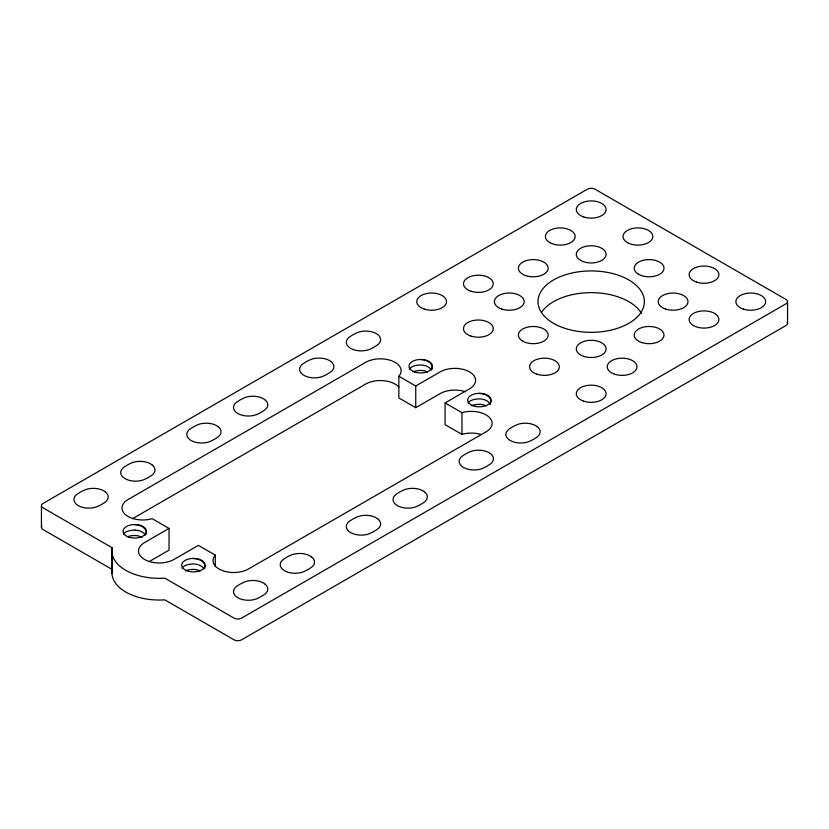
<?xml version="1.0" encoding="UTF-8"?>
<svg xmlns="http://www.w3.org/2000/svg" width="829" height="829" viewBox="0 0 829 829"><rect width="100%" height="100%" fill="white"/><g stroke="black" fill="none" stroke-linecap="round" stroke-linejoin="round"><path stroke-width="1.24" d="M132.547 518.664L365.703 384.045A20.746 11.979 0 0 1 398.853 387.081M149.033 561.679L169.033 550.135L169.033 528.425L144.588 542.539A20.746 11.979 0 0 0 144.588 559.471A20.746 11.979 0 0 0 173.924 559.471L198.369 545.358L215.26 555.109A20.746 11.979 0 0 0 221.55 570.238A20.746 11.979 0 0 0 248.41 569.015L486.043 431.816A20.746 11.979 0 0 0 488.157 416.313A20.746 11.979 0 0 0 461.96 412.676L445.08 402.925L445.08 424.645L461.96 434.386A20.746 11.979 0 0 1 480.799 434.386M169.033 528.425L152.153 518.674A20.746 11.979 0 0 1 125.946 515.037A20.746 11.979 0 0 1 128.06 499.535L365.703 362.335A20.746 11.979 0 0 1 392.563 361.112A20.746 11.979 0 0 1 398.853 376.242L415.743 385.993L440.189 371.879A20.746 11.979 0 0 1 469.515 371.879A20.746 11.979 0 0 1 469.515 388.811L445.08 402.925M398.853 376.242L398.853 397.951L415.743 407.702L440.189 393.588A20.746 11.979 0 0 1 465.224 391.692M112.247 547.803L43.004 507.825A5.316 3.067 0 0 1 43.004 503.483L587.429 189.167A5.316 3.067 0 0 1 594.953 189.167L785.996 299.466A5.316 3.067 0 0 1 785.996 303.808L241.571 618.123A5.316 3.067 0 0 1 234.047 618.123L164.805 578.145A47.336 27.326 0 0 1 112.247 547.803L112.247 569.513A47.336 27.326 0 0 0 164.805 599.854L234.047 639.833A5.316 3.067 0 0 0 241.571 639.833L785.996 325.517A5.316 3.067 0 0 0 787.146 322.17M112.247 569.513L43.004 529.534A5.316 3.067 0 0 1 41.854 526.187M787.55 301.632L787.55 323.351M461.96 412.676L461.96 434.386M415.743 385.993L415.743 407.702M215.26 555.109L215.26 566.601M111.946 551.907L111.946 573.616M41.45 505.649L41.45 527.368M541.42 312.512A53.18 30.704 0 0 1 591.989 292.647A53.18 30.704 0 0 1 641.491 313.383M490.105 403.92A11.565 7.969 0 0 0 479.38 398.884A11.565 5.254 0 0 0 468.053 403.153M486.157 405.837A11.565 7.969 0 0 0 479.38 404.314A11.565 5.254 0 0 0 471.494 405.733M479.38 393.464A11.565 7.969 0 0 1 490.83 402.428M490.353 403.889A11.565 7.969 0 0 1 490.105 404.355M431.443 370.045A11.565 7.969 0 0 0 420.717 365.019A11.565 5.254 0 0 0 409.381 369.278M427.495 371.972A11.565 7.969 0 0 0 420.717 370.439A11.565 5.254 0 0 0 412.821 371.869M420.717 359.589A11.565 7.969 0 0 1 431.888 369.537M204.131 569.015A11.565 7.969 0 0 0 193.406 563.979A11.565 5.254 0 0 0 182.079 568.248M200.183 570.932A11.565 7.969 0 0 0 193.406 569.409A11.565 5.254 0 0 0 185.52 570.829M193.406 558.549A11.565 7.969 0 0 1 204.576 568.497M134.744 530.114A11.565 7.969 0 0 1 145.458 535.14M142.091 537.368A11.565 7.969 0 0 0 134.744 535.534A11.565 5.254 0 0 0 127.397 536.736M134.744 524.684A11.565 7.969 0 0 1 146.07 534.135M123.407 534.373A11.565 5.254 0 0 1 134.744 530.104M638.568 274.275A14.891 8.601 0 0 0 663.49 270.42A14.891 8.601 0 0 0 645.252 259.892A14.891 8.601 0 0 0 638.568 274.275M743.292 309.082A14.891 8.601 0 0 0 765.633 301.632A14.891 8.601 0 0 0 743.292 294.191A14.891 8.601 0 0 0 743.292 309.082M583.74 216.96A14.891 8.601 0 0 0 606.082 209.519A14.891 8.601 0 0 0 583.74 202.069A14.891 8.601 0 0 0 583.74 216.96M470.924 291.228A14.891 8.601 0 0 0 493.255 283.787A14.891 8.601 0 0 0 470.924 276.337A14.891 8.601 0 0 0 470.924 291.228M549.741 242.576A14.891 8.601 0 0 0 574.652 238.721A14.891 8.601 0 0 0 556.414 228.193A14.891 8.601 0 0 0 549.741 242.576M470.924 336.066A14.891 8.601 0 0 0 493.255 328.616A14.891 8.601 0 0 0 470.924 321.165A14.891 8.601 0 0 0 470.924 336.066M627.387 242.576A14.891 8.601 0 0 0 652.309 238.721A14.891 8.601 0 0 0 634.061 228.193A14.891 8.601 0 0 0 627.387 242.576M693.479 325.569A14.891 8.601 0 0 0 718.391 321.714A14.891 8.601 0 0 0 700.153 311.186A14.891 8.601 0 0 0 693.479 325.569M614.662 374.221A14.891 8.601 0 0 0 636.993 366.77A14.891 8.601 0 0 0 614.662 359.33A14.891 8.601 0 0 0 614.662 374.221M696.567 282.098A14.891 8.601 0 0 0 718.898 274.658A14.891 8.601 0 0 0 696.567 267.207A14.891 8.601 0 0 0 696.567 282.098M537.005 374.221A14.891 8.601 0 0 0 559.347 366.77A14.891 8.601 0 0 0 537.005 359.33A14.891 8.601 0 0 0 537.005 374.221M424.189 309.082A14.891 8.601 0 0 0 446.52 301.632A14.891 8.601 0 0 0 424.189 294.191A14.891 8.601 0 0 0 424.189 309.082M583.74 401.195A14.891 8.601 0 0 0 606.082 393.754A14.891 8.601 0 0 0 583.74 386.304A14.891 8.601 0 0 0 583.74 401.195M580.652 260.43A14.891 8.601 0 0 0 605.574 256.575A14.891 8.601 0 0 0 587.336 246.047A14.891 8.601 0 0 0 580.652 260.43M525.824 275.642A14.891 8.601 0 0 0 548.166 268.202A14.891 8.601 0 0 0 525.824 260.752A14.891 8.601 0 0 0 525.824 275.642M501.835 309.082A14.891 8.601 0 0 0 524.177 301.632A14.891 8.601 0 0 0 501.835 294.191A14.891 8.601 0 0 0 501.835 309.082M522.747 341.154A14.891 8.601 0 0 0 547.658 337.299A14.891 8.601 0 0 0 529.42 326.771A14.891 8.601 0 0 0 522.747 341.154M583.74 356.366A14.891 8.601 0 0 0 606.082 348.926A14.891 8.601 0 0 0 583.74 341.475A14.891 8.601 0 0 0 583.74 356.366M641.656 342.522A14.891 8.601 0 0 0 663.998 335.071A14.891 8.601 0 0 0 641.656 327.631A14.891 8.601 0 0 0 641.656 342.522M665.646 309.082A14.891 8.601 0 0 0 687.987 301.632A14.891 8.601 0 0 0 665.646 294.191A14.891 8.601 0 0 0 665.646 309.082M537.088 426.572A14.891 8.601 0 0 0 517.835 424.355A39.264 22.663 0 0 0 510.229 428.334A14.891 8.601 0 0 0 508.944 439.639A14.891 8.601 0 0 0 528.208 441.857A39.264 22.663 0 0 0 535.803 437.888A14.891 8.601 0 0 0 537.088 426.572M490.353 453.546A14.891 8.601 0 0 0 471.1 451.339A39.264 22.663 0 0 0 463.504 455.308A14.891 8.601 0 0 0 462.219 466.623A14.891 8.601 0 0 0 481.473 468.841A39.264 22.663 0 0 0 489.069 464.862A14.891 8.601 0 0 0 490.353 453.546M424.272 491.711A14.891 8.601 0 0 0 405.008 489.493A39.264 22.663 0 0 0 397.412 493.462A14.891 8.601 0 0 0 396.127 504.778A14.891 8.601 0 0 0 415.391 506.996A39.264 22.663 0 0 0 422.987 503.016A14.891 8.601 0 0 0 424.272 491.711M377.537 518.685A14.891 8.601 0 0 0 358.273 516.477A39.264 22.663 0 0 0 350.677 520.446A14.891 8.601 0 0 0 349.392 531.762A14.891 8.601 0 0 0 368.656 533.969A39.264 22.663 0 0 0 376.252 530A14.891 8.601 0 0 0 377.537 518.685M311.445 556.839A14.891 8.601 0 0 0 292.181 554.632A39.264 22.663 0 0 0 284.585 558.601A14.891 8.601 0 0 0 283.3 569.917A14.891 8.601 0 0 0 302.564 572.124A39.264 22.663 0 0 0 310.16 568.155A14.891 8.601 0 0 0 311.445 556.839M264.71 583.823A14.891 8.601 0 0 0 245.457 581.616A39.264 22.663 0 0 0 237.861 585.585A14.891 8.601 0 0 0 236.576 596.901A14.891 8.601 0 0 0 255.829 599.108A39.264 22.663 0 0 0 263.425 595.139A14.891 8.601 0 0 0 264.71 583.823M377.537 334.45A14.891 8.601 0 0 0 358.273 332.242A39.264 22.663 0 0 0 350.677 336.211A14.891 8.601 0 0 0 349.392 347.527A14.891 8.601 0 0 0 368.656 349.734A39.264 22.663 0 0 0 376.252 345.766A14.891 8.601 0 0 0 377.537 334.45M330.802 361.434A14.891 8.601 0 0 0 311.549 359.216A39.264 22.663 0 0 0 303.942 363.195A14.891 8.601 0 0 0 302.668 374.511A14.891 8.601 0 0 0 321.921 376.718A39.264 22.663 0 0 0 329.517 372.749A14.891 8.601 0 0 0 330.802 361.434M264.71 399.588A14.891 8.601 0 0 0 245.457 397.381A39.264 22.663 0 0 0 237.861 401.35A14.891 8.601 0 0 0 236.576 412.666A14.891 8.601 0 0 0 255.829 414.873A39.264 22.663 0 0 0 263.435 410.904A14.891 8.601 0 0 0 264.71 399.588M217.986 426.572A14.891 8.601 0 0 0 198.722 424.355A39.264 22.663 0 0 0 191.126 428.334A14.891 8.601 0 0 0 189.841 439.639A14.891 8.601 0 0 0 209.105 441.857A39.264 22.663 0 0 0 216.701 437.878A14.891 8.601 0 0 0 217.986 426.572M151.894 464.727A14.891 8.601 0 0 0 132.63 462.509A39.264 22.663 0 0 0 125.034 466.489A14.891 8.601 0 0 0 123.749 477.794A14.891 8.601 0 0 0 143.013 480.012A39.264 22.663 0 0 0 150.609 476.043A14.891 8.601 0 0 0 151.894 464.727M105.159 491.711A14.891 8.601 0 0 0 85.905 489.493A39.264 22.663 0 0 0 78.299 493.462A14.891 8.601 0 0 0 77.014 504.778A14.891 8.601 0 0 0 96.278 506.996A39.264 22.663 0 0 0 103.874 503.016A14.891 8.601 0 0 0 105.159 491.711M562.487 327.486A53.18 30.704 0 0 0 644.309 303.062A53.18 30.704 0 0 0 566.767 274.358A53.18 30.704 0 0 0 562.487 327.486M128.578 537.037A11.699 6.756 0 0 0 146.432 531.503A11.699 6.756 0 0 0 129.21 525.337A11.699 6.756 0 0 0 128.578 537.037M414.552 371.941A11.699 6.756 0 0 0 432.406 366.408A11.699 6.756 0 0 0 415.184 360.242A11.699 6.756 0 0 0 414.552 371.941M473.214 405.806A11.699 6.756 0 0 0 491.079 400.283A11.699 6.756 0 0 0 473.856 394.117A11.699 6.756 0 0 0 473.214 405.806M187.24 570.901A11.699 6.756 0 0 0 205.105 565.378A11.699 6.756 0 0 0 187.882 559.212A11.699 6.756 0 0 0 187.24 570.901"/></g></svg>
